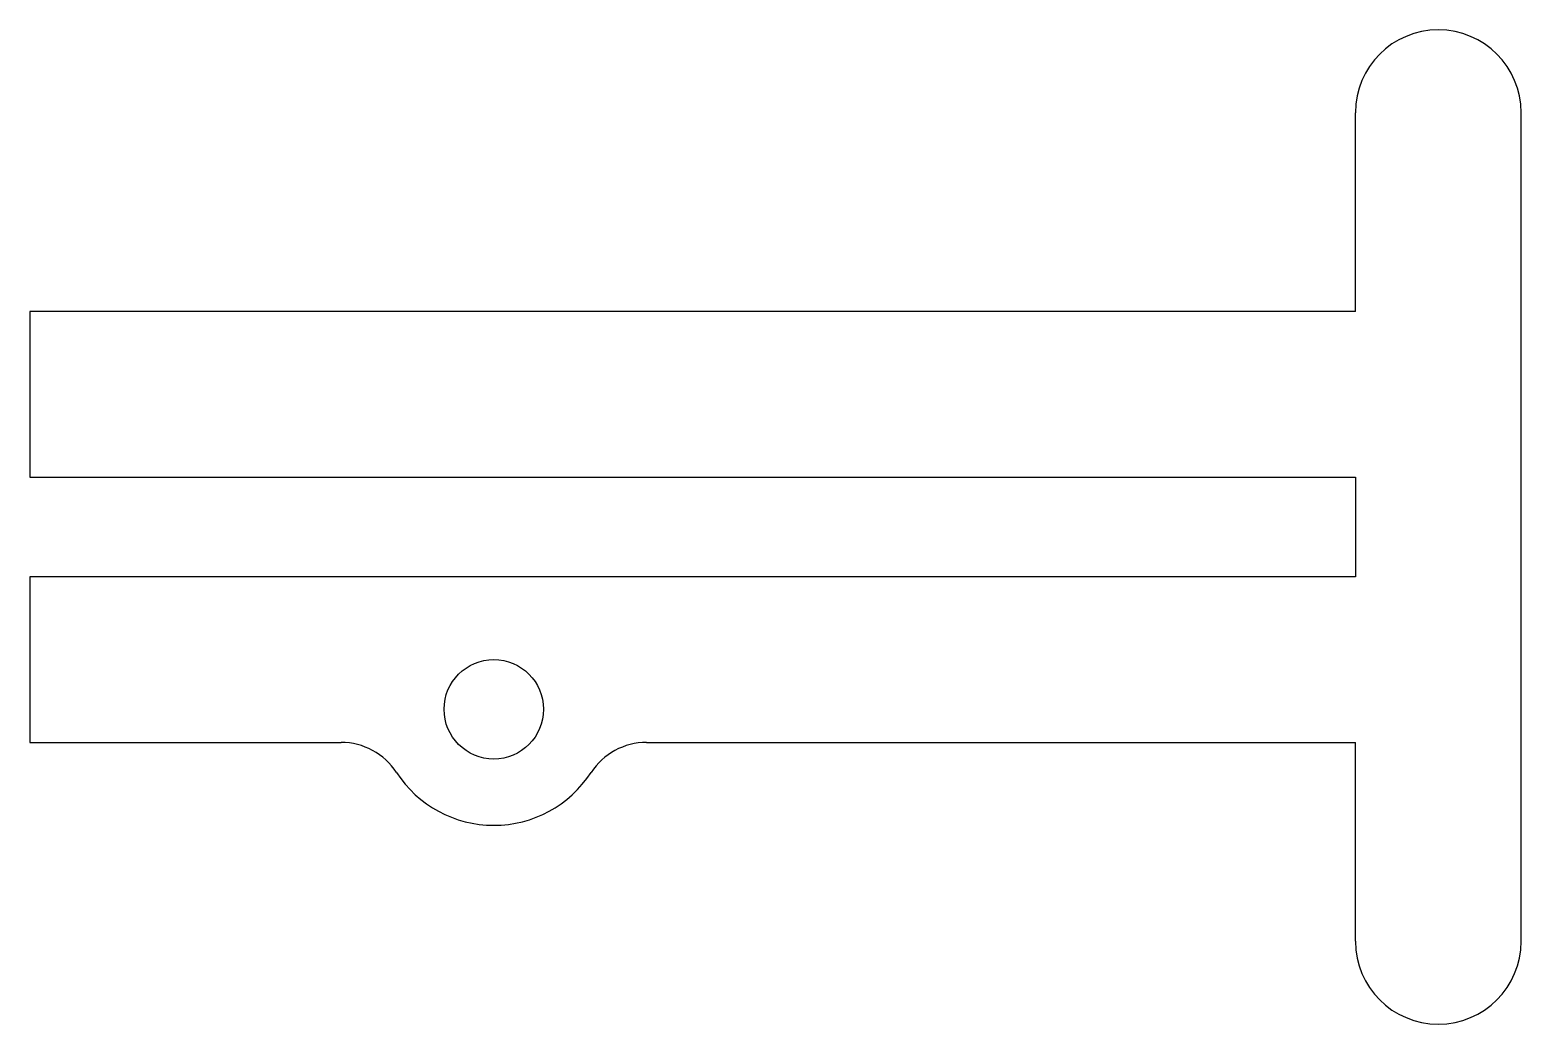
# Model space of a CAD drawing. Header units: millimetres. Extents: x -45 to 0, y -21.5 to 8.5.
import ezdxf

# ---------------------------------------------------------------- set-up
doc = ezdxf.new("R2010")
doc.units = ezdxf.units.MM

msp = doc.modelspace()

# ---------------------------------------------------------------- linework, layer by layer
at = {"color": 7, "linetype": 'Continuous', "lineweight": 25}
for p, q in [((-5, 0), (-5, 6)), ((0, -19), (0, 6)), ((-5, 0), (-45, 0)), ((-45, 0), (-45, -5)), ((-45, -5), (-5, -5)), ((-5, -5), (-5, -8)), ((-5, -8), (-45, -8)), ((-45, -8), (-45, -13)), ((-45, -13), (-35.61, -13)), ((-26.39, -13), (-5, -13)), ((-5, -19), (-5, -13))]:
    msp.add_line(p, q, dxfattribs=at)
msp.add_circle((-31, -12), 1.5, dxfattribs=at)
for centre, radius, start, end in [((-2.5, 6), 2.5, 0, 180), ((-35.61, -15), 2, 33.0557, 90), ((-26.39, -15), 2, 90, 146.9443), ((-31, -12), 3.5, 213.0557, 326.9443), ((-2.5, -19), 2.5, 180, 0)]:
    msp.add_arc(centre, radius, start, end, dxfattribs=at)

doc.saveas('drawing.dxf')
